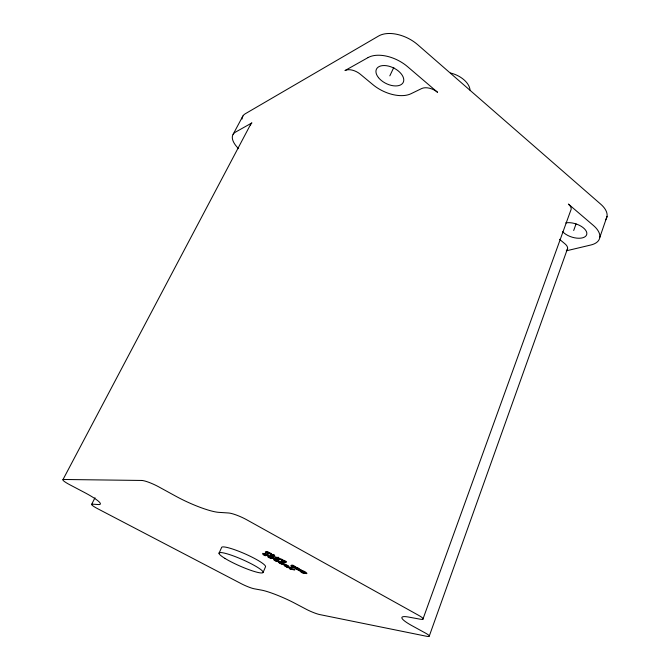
<?xml version="1.0" encoding="UTF-8"?>
<svg xmlns="http://www.w3.org/2000/svg" width="670" height="670" viewBox="0 0 670 670"><rect width="100%" height="100%" fill="white"/><g stroke="black" fill="none" stroke-linecap="round" stroke-linejoin="round"><path stroke-width="1" d="M599.809 237.389L607.045 216.36M573.688 230.514L576.049 223.889M429.319 635.956L567.624 248.386M422.904 619.222L570.673 210.589A11.155 5.854 18.4 0 0 568.386 204.082L593.385 225.447A26.959 13.685 18 0 1 590.89 244.986L566.301 250.831M303.803 572.314C303.795 573.788 299.616 570.488 301.877 571.661M296.718 568.378L296.467 568.981L298.946 569.282L299.197 568.679C297.12 566.694 293.879 568.847 297.363 569.542M297.614 568.939L297.388 569.668L298.937 570.421M298.988 569.818L298.745 570.413L299.356 570.748L302.446 571.2L302.698 570.597L299.038 569.684M292.572 566.192L292.346 566.929L293.904 567.674M293.963 567.071L293.711 567.674L294.331 568.009L297.405 568.445L297.656 567.842L295.21 567.222M283.745 564.358C284.013 568.16 293.988 567.482 285.47 564.55L285.219 565.153C288.603 567.306 289.758 566.485 284.315 564.324M281.325 563.889L279.775 563.143L279.993 562.415M282.028 560.329L282.129 560.907C285.052 563.788 289.206 562.046 283.779 560.463M273.93 556L273.285 556.552L271.492 555.572L271.752 554.969C274.298 554.308 274.449 556.586 272.447 555.003L272.707 554.392C275.194 554.283 275.521 557.365 272.648 556.041M268.737 552.901L268.477 553.504L266.987 552.524L267.062 551.644L271.501 553.613L270.73 554.165C262.925 548.596 275.479 557.214 265.261 552.139L265.998 551.586L268.343 552.859M263.109 572.381L265.546 566.719A24.011 3.576 23.8 0 0 243.964 553.395A24.011 3.576 23.8 0 0 221.535 547.683L219.006 553.286M266.065 555.129L265.806 555.723C263.771 556.1 260.546 552.222 264.231 553.663M389.823 75.852L393.801 67.436M91.69 504.259L95.014 497.743M62.955 479.653L250.923 123.808M233.118 134.327L242.892 116.019M274.306 559.936C277.053 562.13 282.43 561.996 276.266 559.475M291.115 567.658L289.608 568.889L294.666 570.028L294.909 569.433L290.805 568.529M290.562 569.123L292.078 567.892L287.028 566.761L286.777 567.356L290.864 568.252M280.613 563.403L282.991 563.679L283.251 563.085L280.311 562.398M293.192 567.197L295.646 567.49L295.906 566.887C293.996 565.765 288.67 565.731 293.879 566.527L294.138 565.924C292.045 563.931 288.845 566.108 292.321 566.795M298.234 569.936L300.704 570.245L300.956 569.642L296.76 568.445M276.007 560.07L276.543 559.433L275.78 559.023L268.494 557.105M283.519 561.066L284.063 560.422C280.378 558.52 280.412 562.105 284.382 562.331L284.633 561.728L282.522 560.966L282.782 560.355L285.889 561.694M281.584 563.294L281.14 563.889L281.752 564.224L284.75 564.634L285.001 564.039L281.132 563.009M302.823 572.004C306.215 573.185 306.425 573.135 303.125 571.569M275.035 559.969C277.363 560.849 279.75 561.485 276.249 559.894M276.886 561.326C275.856 561.494 271.878 559.048 274.432 559.023L274.683 558.428L270.479 556.326L270.219 556.921L273.109 558.495M303.217 572.23L302.354 571.904M279.742 563.009C276.333 562.356 279.39 560.154 281.484 562.122L281.233 562.725C280.026 563.395 277.866 561.552 279.658 562.197M275.144 556.82L278.259 557.917L278 558.52L277.74 557.725M282.254 560.187L278.837 558.981L279.097 558.37L279.315 559.09M273.36 557.892C269.826 555.514 263.88 555.857 271.166 558.579L271.417 557.976L268.98 556.778M302.74 571.493C296.173 568.771 304.172 575.496 304.498 572.507M303.92 572.875C312.019 575.974 300.872 568.101 302.488 572.096M284.147 561.51L282.07 560.388M284.583 561.611L285.638 562.298M285.588 565.421C283.117 563.998 285.353 566.535 287.137 566.653M265.085 554.659C261.836 552.8 264.441 555.195 266.375 555.43L266.635 554.827C262.849 552.976 267.196 555.396 268.67 556.167L269.466 555.639C268.444 554.794 263.168 552.005 264.575 554.542M274.884 557.423L279.063 559.701M278 557.113L279.047 558.194L282.514 559.576M559.483 239.282L564.978 243.838A10.502 5.167 18.6 0 1 567.155 249.659M450.466 73.022A19.556 11.625 23.8 0 1 470.013 90.065M565.731 222.892A13.609 6.909 18 0 1 584.374 228.746A13.609 6.909 18 0 1 581.099 238.11A13.609 6.909 18 0 1 562.658 231.686M238.604 148.69A24.572 11.474 28.4 0 1 235.404 132.174L251.912 122.895A10.259 4.941 28.7 0 0 250.547 125.064M605.63 219.768A26.708 14.053 17.7 0 0 600.789 204.241L417.72 44.714A29.279 17.537 26.6 0 0 378.617 36.013L245.212 113.799A24.354 11.792 28.7 0 0 242.037 119.051M271.986 555.355L271.727 555.958L270.454 555.497L270.672 554.835L271.986 555.355M368.09 57.57L344.983 70.568A11.692 6.566 27.6 0 1 360.209 74.135L372.922 84.671A29.589 17.119 26.4 0 0 411.045 93.708L421.656 88.557A11.893 6.884 24.5 0 1 437.552 92.293L407.502 66.615A29.589 17.119 26.4 0 0 368.09 57.57M141.613 480.457L63.633 479.477A11.993 1.717 25.1 0 0 69.755 484.737L84.445 492.467A28.575 3.953 25.1 0 1 98.331 504.544L92.393 504.158A11.181 1.516 24.8 0 0 97.761 508.765L241.242 583.687A10.335 1.323 23.7 0 0 254.181 588.779L261.576 590.136A25.535 3.266 23.5 0 1 294.49 603.075L306.282 609.281A10.561 1.373 23.3 0 0 319.732 614.574L426.572 636.274A12.328 1.817 22.4 0 0 425.35 633.016L412.335 625.881A31.842 4.857 22.2 0 1 408.658 617.078L420.174 619.189A13.241 2.102 22.4 0 0 418.767 615.42L246.736 519.778A14.321 2.546 24 0 0 228.604 512.994L218.956 512.366A35.644 6.34 24.5 0 1 175.716 496.16L158.823 486.897A14.011 2.404 24.8 0 0 141.613 480.457M378.517 77.661A14.941 8.643 26.4 0 0 402.519 83.457A14.941 8.643 26.4 0 0 388.533 66.104A14.941 8.643 26.4 0 0 378.517 77.661M224.911 558.378A24.061 3.459 23.8 0 0 262.154 572.942A24.061 3.459 23.8 0 0 236.141 556.963A24.061 3.459 23.8 0 0 224.911 558.378"/></g></svg>
